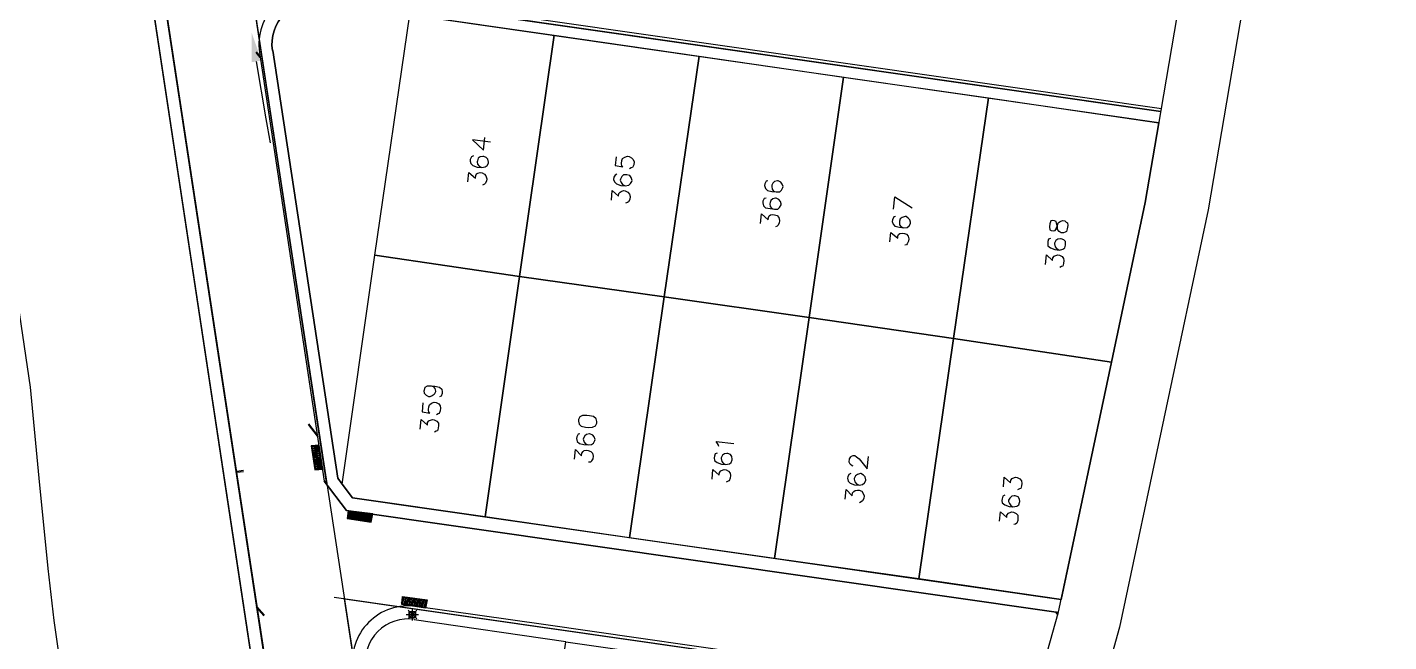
# Model space of a CAD drawing. Header units: metres. Extents: x 678 to 2349, y 417 to 1219.
# Drawn here: x 1088.6 to 1200.4, y 1062.6 to 1113.1 of the extents above; entities that cross this region are included whole.
import ezdxf

# ---------------------------------------------------------------- set-up
doc = ezdxf.new("R2010")
doc.units = ezdxf.units.M
for name, color, linetype, true_color in [('PDF2_area escolar', 7, 'Continuous', 0x989898), ('PDF_Geometry', 7, 'Continuous', 0x797979), ('PDF_Solid Fills', 7, 'Continuous', 0x797979)]:
    doc.layers.add(name, color=color, linetype=linetype, true_color=true_color)
doc.layers.add('V-NODE', color=1, linetype='Continuous')

# ---------------------------------------------------------------- blocks, each defined once
blk = doc.blocks.new('*U2558')
at = {"color": 0, "linetype": 'ByBlock', "lineweight": -2, "transparency": 16777216}
for p, q in [((-1, 0), (1, 0)), ((0, -1), (0, 1))]:
    blk.add_line(p, q, dxfattribs=at)
blk.add_lwpolyline([(-0.5, -0.5), (-0.5, 0.5), (0.5, 0.5), (0.5, -0.5)], close=True, dxfattribs=at)
blk = doc.blocks.new('*U3011', base_point=(1120.215, 1064.864, 998.199))
at = {"layer": 'V-NODE', "color": 130, "lineweight": -2, "xscale": 0.5, "yscale": 0.5, "zscale": 0.5}
blk.add_blockref('*U2558', (1120.215, 1064.864, 998.199), dxfattribs=at)
blk = doc.blocks.new('*U3012')
at = {"color": 0, "linetype": 'ByBlock', "lineweight": -2, "transparency": 16777216}
for p, q in [((-0.71, -0.71), (0.71, 0.71)), ((-0.71, 0.71), (0.71, -0.71))]:
    blk.add_line(p, q, dxfattribs=at)
blk.add_circle((0, 0), 0.5, dxfattribs=at)
blk = doc.blocks.new('*U3126', base_point=(1120.215, 1064.864, 998.199))
at = {"layer": 'V-NODE', "color": 50, "lineweight": -2, "xscale": 0.5, "yscale": 0.5, "zscale": 0.5}
blk.add_blockref('*U3012', (1120.215, 1064.864, 998.199), dxfattribs=at)
blk = doc.blocks.new('base')
at = {"layer": 'PDF_Geometry', "lineweight": 25, "extrusion": (-0.000787417, 0.063364, 0.99799), "elevation": 0.03}
for points in [[(-320.14, -199.51), (-317.65, -177.69), (-314.6, -157.33), (-312.34, -132.43), (-311, -117.52), (-303.8, -78.13), (-296.11, -43.91), (-287.33, -13.76), (-275.46, 35.07), (-264.94, 80.83)], [(-314.36, -197.29), (-299.6, -195.68), (-292.74, -194.19), (-282.66, -192.11), (-274.48, -190.36), (-258.04, -185.15), (-248.03, -180.61), (-240.54, -177.71), (-228.64, -174.04), (-222.73, -172.71), (-217.38, -171.04), (-209.93, -169.25), (-202.16, -164.76), (-196.2, -160.28), (-195.07, -159.82), (-178.09, -157.46), (-154.3, -156.61), (-136.67, -154.61), (-124.44, -153.16), (-118.07, -151.47), (-100.79, -146.65), (-80.95, -140.97), (-73.38, -139.33), (-61.69, -135.82), (-40.5, -131.6), (-37.73, -130.87), (-17.66, -129.44), (1.31, -127.46), (21.09, -124.93), (41.01, -122.83), (47.38, -123.46), (63.59, -123.19), (81.4, -124.31), (85.64, -96.07), (88.7, -66.39), (92.81, -40.78), (97.16, -22.39), (100.6, -1.56), (102.48, 8.32), (109.69, 37.36), (117.53, 76.62), (126.22, 115.64), (131.51, 149.59), (134.68, 173.97), (136.92, 195.59), (139.96, 229.68), (141.56, 250.68), (142.61, 271.37), (143.25, 283.21), (147.07, 312.94), (152.58, 355.63), (153.55, 396.04), (150.87, 418.02), (151.78, 438.64), (150.96, 458.03), (151.78, 438.64), (150.87, 418.02), (153.55, 396.04), (152.58, 355.63), (147.07, 312.94), (143.25, 283.21), (142.61, 271.37), (141.56, 250.68), (139.96, 229.68), (136.92, 195.59), (134.68, 173.97), (131.51, 149.59), (126.22, 115.64), (117.53, 76.62), (109.69, 37.36), (102.48, 8.32), (100.6, -1.56), (97.16, -22.39), (92.81, -40.78), (88.7, -66.39), (85.64, -96.07), (81.4, -124.31), (63.59, -123.19), (47.38, -123.46), (41.01, -122.83), (21.09, -124.93), (1.31, -127.46), (-17.66, -129.44), (-37.73, -130.87), (-40.5, -131.6), (-61.69, -135.82), (-73.38, -139.33), (-80.95, -140.97), (-100.79, -146.65), (-118.07, -151.47), (-124.44, -153.16), (-136.67, -154.61), (-154.3, -156.61), (-178.09, -157.46), (-195.07, -159.82), (-196.2, -160.28), (-202.16, -164.76), (-209.93, -169.25), (-217.38, -171.04), (-222.73, -172.71), (-228.64, -174.04), (-240.54, -177.71), (-248.03, -180.61), (-258.04, -185.15), (-274.48, -190.36), (-282.66, -192.11), (-292.74, -194.19), (-299.6, -195.68), (-314.36, -197.29), (-312.18, -178.45), (-309.15, -157.9), (-306.88, -132.9), (-305.82, -118), (-298.64, -78.8), (-291.06, -45.08), (-282.25, -15.12), (-275.64, 10.47), (-270.32, 33.9), (-263.82, 63.16), (-258.15, 86.41), (-284.42, 123.89)], [(-212.72, -13.76), (-225.05, -11.85), (-224.27, -6.89), (-226.64, -6.56), (-224.27, -6.89), (-225.05, -11.85), (-212.72, -13.76), (-212.4, -16.53), (-210.53, -31.04), (-208.66, -45.54), (-208.21, -49.82), (-207.57, -57.27), (-206.95, -64.76), (-206.13, -70.7), (-205.32, -76.65), (-202.67, -97.78), (-200.07, -118.96), (-199.38, -121.64), (-195.32, -136.88), (-191.41, -136.75), (-190.56, -158.55), (-190.74, -159.23), (-195.07, -159.82), (-196.2, -160.28), (-202.16, -164.76), (-209.93, -169.25), (-213.28, -170.05), (-213.36, -169.58), (-218.45, -150.23), (-210.17, -148.07), (-219.75, -78.66), (-229.38, -9.24), (-211.58, -137.89)], [(-230.46, -9.39), (-212.57, -138)], [(-232.42, -56.45), (-232.07, -56.96), (-227.17, -92.19), (-232.07, -56.96), (-232.42, -56.45), (-233.26, -55.33), (-291.34, -46.25), (-295.72, -65.71), (-298.64, -78.8), (-299.85, -85.33), (-231.17, -96.11), (-238.46, -95)], [(-225.81, -91.29), (-226.54, -86.56), (-226.86, -84.58)], [(-244.97, -84.43), (-243.47, -84.62), (-244.38, -83.76), (-244.51, -84.81)], [(-243.54, -83.31), (-243.39, -83.23), (-243.27, -83.02), (-243.26, -82.88), (-243.33, -82.68), (-243.49, -82.53), (-243.85, -82.39), (-244.21, -82.35), (-244.5, -82.4), (-244.65, -82.52), (-244.77, -82.7), (-244.78, -82.79), (-244.71, -83.03), (-244.59, -83.18), (-244.41, -83.25), (-244.32, -83.26), (-244.09, -83.24), (-243.94, -83.12), (-243.86, -82.9), (-243.85, -82.81), (-243.87, -82.62), (-244, -82.46), (-244.21, -82.35)], [(-255.25, -83.1), (-255.16, -82.37), (-255.79, -82.25), (-255.71, -82.31), (-255.69, -82.54), (-255.72, -82.77), (-255.79, -82.95), (-255.98, -83.06), (-256.18, -83.13), (-256.32, -83.11), (-256.53, -82.99), (-256.65, -82.84), (-256.72, -82.65), (-256.7, -82.42), (-256.58, -82.2), (-256.48, -82.17), (-256.33, -82.09)], [(-243.05, -81.19), (-243.15, -81.96), (-243.69, -81.48), (-243.72, -81.71), (-243.78, -81.84), (-243.88, -81.88), (-244.07, -81.95), (-244.25, -81.92), (-244.43, -81.81), (-244.55, -81.66), (-244.61, -81.42), (-244.59, -81.23), (-244.47, -81.02), (-244.42, -80.98), (-244.27, -80.9)], [(-255.31, -81.66), (-255.16, -81.58), (-255.04, -81.41), (-255.02, -81.23), (-255.09, -81.04), (-255.26, -80.88), (-255.61, -80.74), (-255.98, -80.7), (-256.26, -80.76), (-256.42, -80.88), (-256.53, -81.05), (-256.54, -81.14), (-256.48, -81.38), (-256.36, -81.53), (-256.13, -81.61), (-256.09, -81.61), (-255.85, -81.59), (-255.7, -81.47), (-255.58, -81.25), (-255.57, -81.16), (-255.64, -80.97), (-255.76, -80.82), (-255.98, -80.7)], [(-267.69, -80.95), (-267.55, -80.93), (-267.43, -80.71), (-267.42, -80.57), (-267.48, -80.33), (-267.65, -80.17), (-268.01, -80.08), (-268.37, -80.04), (-268.65, -80.05), (-268.81, -80.17), (-268.92, -80.39), (-268.94, -80.48), (-268.87, -80.67), (-268.75, -80.83), (-268.53, -80.95), (-268.48, -80.95), (-268.24, -80.89), (-268.09, -80.77), (-268.02, -80.59), (-268.01, -80.5), (-268.03, -80.26), (-268.15, -80.11), (-268.37, -80.04)], [(-254.82, -79.54), (-254.91, -80.32), (-255.41, -79.84), (-255.44, -80.07), (-255.55, -80.19), (-255.64, -80.23), (-255.84, -80.3), (-255.97, -80.28), (-256.19, -80.16), (-256.31, -80.01), (-256.38, -79.81), (-256.35, -79.58), (-256.23, -79.37), (-256.14, -79.33), (-255.99, -79.26)], [(-277.97, -78.51), (-278.09, -79.52), (-279.51, -78.6)], [(-267.52, -79.54), (-267.38, -79.51), (-267.26, -79.29), (-267.25, -79.15), (-267.31, -78.91), (-267.48, -78.75), (-267.84, -78.67), (-268.2, -78.62), (-268.48, -78.63), (-268.63, -78.75), (-268.75, -78.97), (-268.76, -79.06), (-268.7, -79.26), (-268.57, -79.41), (-268.36, -79.53), (-268.31, -79.54), (-268.07, -79.47), (-267.92, -79.35), (-267.85, -79.17), (-267.84, -79.08), (-267.86, -78.85), (-267.98, -78.69), (-268.2, -78.62)], [(-267.04, -77.46), (-267.14, -78.24), (-267.68, -77.76), (-267.7, -77.94), (-267.76, -78.07), (-267.87, -78.15), (-268.06, -78.18), (-268.19, -78.16), (-268.42, -78.09), (-268.54, -77.93), (-268.6, -77.69), (-268.57, -77.46), (-268.46, -77.29), (-268.4, -77.21), (-268.26, -77.18)], [(-278.13, -77.89), (-277.99, -77.86), (-277.87, -77.64), (-277.85, -77.5), (-277.92, -77.27), (-278.08, -77.11), (-278.44, -77.02), (-278.81, -76.97), (-279.09, -76.99), (-279.24, -77.11), (-279.36, -77.32), (-279.37, -77.41), (-279.3, -77.61), (-279.18, -77.76), (-279.01, -77.88), (-278.92, -77.89), (-278.68, -77.82), (-278.52, -77.7), (-278.46, -77.52), (-278.45, -77.43), (-278.46, -77.2), (-278.58, -77.05), (-278.81, -76.97)], [(-277.65, -75.81), (-277.74, -76.59), (-278.29, -76.11), (-278.31, -76.29), (-278.37, -76.42), (-278.47, -76.5), (-278.66, -76.53), (-278.84, -76.5), (-279.02, -76.44), (-279.14, -76.28), (-279.21, -76.04), (-279.18, -75.86), (-279.06, -75.64), (-279.01, -75.56), (-278.87, -75.53)], [(-290.83, -75.94), (-290.68, -75.87), (-290.62, -75.69), (-290.6, -75.55), (-290.62, -75.32), (-290.83, -75.15), (-291.18, -75.02), (-291.55, -74.97), (-291.84, -75.03), (-291.99, -75.15), (-292.06, -75.38), (-292.07, -75.42), (-292.05, -75.66), (-291.93, -75.81), (-291.71, -75.88), (-291.66, -75.89), (-291.43, -75.87), (-291.27, -75.75), (-291.15, -75.53), (-291.15, -75.49), (-291.21, -75.25), (-291.33, -75.09), (-291.55, -74.97)], [(-290.39, -73.81), (-290.48, -74.59), (-290.98, -74.11), (-291.01, -74.34), (-291.12, -74.47), (-291.17, -74.51), (-291.41, -74.57), (-291.55, -74.56), (-291.76, -74.44), (-291.88, -74.28), (-291.91, -74.1), (-291.88, -73.87), (-291.81, -73.64), (-291.71, -73.61), (-291.56, -73.53)], [(-239.83, -64.46), (-240.01, -64.4), (-240.13, -64.24), (-240.19, -64), (-240.19, -63.96), (-240.07, -63.74), (-239.92, -63.62), (-239.72, -63.55), (-239.63, -63.56), (-239.46, -63.67), (-239.29, -63.83), (-239.27, -64.07), (-239.28, -64.11), (-239.35, -64.34), (-239.55, -64.45), (-239.83, -64.46), (-240.15, -64.43), (-240.51, -64.34), (-240.72, -64.17), (-240.74, -63.94), (-240.73, -63.8), (-240.65, -63.58), (-240.51, -63.55)], [(-239.15, -63.06), (-239.07, -62.33), (-239.7, -62.21), (-239.61, -62.26), (-239.6, -62.5), (-239.62, -62.73), (-239.69, -62.9), (-239.84, -63.03), (-240.08, -63.09), (-240.22, -63.07), (-240.44, -62.95), (-240.56, -62.8), (-240.58, -62.61), (-240.56, -62.38), (-240.48, -62.16), (-240.39, -62.13), (-240.24, -62.05)], [(-238.89, -60.91), (-238.99, -61.69), (-239.49, -61.21), (-239.51, -61.44), (-239.62, -61.57), (-239.67, -61.61), (-239.91, -61.67), (-240.05, -61.66), (-240.27, -61.54), (-240.39, -61.38), (-240.41, -61.19), (-240.38, -60.97), (-240.31, -60.74), (-240.21, -60.71), (-240.07, -60.63)], [(-252, -60.36), (-251.85, -60.33), (-251.74, -60.11), (-251.72, -59.97), (-251.78, -59.73), (-251.95, -59.57), (-252.31, -59.48), (-252.67, -59.44), (-252.95, -59.45), (-253.11, -59.57), (-253.23, -59.79), (-253.24, -59.88), (-253.17, -60.08), (-253.05, -60.23), (-252.83, -60.35), (-252.78, -60.35), (-252.55, -60.29), (-252.39, -60.17), (-252.28, -60), (-252.27, -59.91), (-252.33, -59.67), (-252.45, -59.51), (-252.67, -59.44)], [(-263.4, -59.17), (-263.33, -59.32), (-263.17, -59.57), (-264.63, -59.39)], [(-230.21, -57.74), (-230.77, -57.77), (-230.53, -59.65), (-229.97, -59.58), (-230.25, -57.69)], [(-229.97, -59.58), (-230.53, -59.6)], [(-230, -59.44), (-230.56, -59.46)], [(-229.99, -59.39), (-230.55, -59.42)], [(-230, -59.48), (-230.52, -59.56)], [(-230.02, -59.25), (-230.58, -59.27)], [(-230.02, -59.2), (-230.58, -59.23)], [(-230.03, -59.29), (-230.55, -59.37)], [(-230.04, -59.01), (-230.6, -59.04)], [(-230.05, -59.1), (-230.57, -59.18)], [(-230.05, -59.06), (-230.61, -59.08)], [(-230.07, -58.87), (-230.63, -58.9)], [(-230.06, -58.82), (-230.62, -58.85)], [(-230.08, -58.92), (-230.64, -58.99)], [(-230.1, -58.73), (-230.66, -58.8)], [(-251.52, -58.28), (-251.61, -59.06), (-252.1, -58.53), (-252.13, -58.76), (-252.24, -58.89), (-252.34, -58.97), (-252.53, -58.99), (-252.67, -58.98), (-252.89, -58.9), (-253.01, -58.75), (-253.07, -58.51), (-253.05, -58.28), (-252.93, -58.11), (-252.88, -58.02), (-252.69, -58)], [(-263.24, -58.63), (-263.09, -58.56), (-263.03, -58.38), (-263.01, -58.24), (-263.03, -58.01), (-263.24, -57.84), (-263.6, -57.71), (-263.91, -57.67), (-264.25, -57.72), (-264.4, -57.84), (-264.47, -58.06), (-264.48, -58.11), (-264.46, -58.34), (-264.34, -58.5), (-264.12, -58.57), (-264.03, -58.58), (-263.84, -58.56), (-263.68, -58.44), (-263.56, -58.22), (-263.56, -58.17), (-263.62, -57.93), (-263.74, -57.78), (-263.91, -57.67)], [(-274.41, -57.42), (-274.32, -57.43), (-274.19, -57.54), (-274.15, -57.59), (-274.08, -57.74), (-274.11, -58.02), (-274.23, -58.19), (-274.28, -58.23), (-274.42, -58.3), (-274.56, -58.29), (-274.69, -58.18), (-274.9, -58.01), (-275.54, -57.19), (-275.66, -58.2)], [(-223.8, -57.63), (-224.36, -57.7)], [(-230.09, -58.64), (-230.65, -58.66)], [(-230.09, -58.68), (-230.65, -58.71)], [(-230.12, -58.49), (-230.68, -58.52)], [(-230.12, -58.54), (-230.69, -58.61)], [(-230.14, -58.31), (-230.7, -58.33)], [(-230.15, -58.35), (-230.71, -58.42)], [(-230.16, -58.44), (-230.67, -58.47)], [(-230.17, -58.16), (-230.74, -58.23)], [(-230.16, -58.12), (-230.72, -58.14)], [(-230.18, -58.25), (-230.7, -58.29)], [(-230.19, -57.93), (-230.75, -57.95)], [(-230.19, -57.97), (-230.76, -58.05)], [(-230.2, -58.07), (-230.72, -58.1)], [(-230.22, -57.79), (-230.78, -57.86)], [(-230.22, -57.83), (-230.74, -57.91)], [(-262.8, -56.5), (-262.89, -57.28), (-263.39, -56.8), (-263.42, -57.03), (-263.53, -57.16), (-263.58, -57.2), (-263.82, -57.26), (-263.96, -57.25), (-264.17, -57.13), (-264.29, -56.97), (-264.32, -56.78), (-264.29, -56.56), (-264.22, -56.33), (-264.12, -56.3), (-263.97, -56.22)], [(-223.79, -57.54), (-224.35, -57.61)], [(-274.2, -56.8), (-274.05, -56.73), (-273.94, -56.55), (-273.92, -56.42), (-273.98, -56.18), (-274.15, -56.02), (-274.5, -55.88), (-274.87, -55.84), (-275.16, -55.9), (-275.31, -56.02), (-275.43, -56.23), (-275.43, -56.28), (-275.37, -56.52), (-275.25, -56.67), (-275.03, -56.79), (-274.99, -56.8), (-274.75, -56.73), (-274.59, -56.61), (-274.47, -56.4), (-274.47, -56.35), (-274.53, -56.11), (-274.65, -55.96), (-274.87, -55.84)], [(-286.71, -55.57), (-286.8, -56.35), (-287.3, -55.87), (-287.33, -56.1), (-287.44, -56.23), (-287.49, -56.27), (-287.73, -56.33), (-287.86, -56.31), (-288.08, -56.19), (-288.2, -56.04), (-288.22, -55.81), (-288.2, -55.62), (-288.13, -55.4), (-288.03, -55.37), (-287.88, -55.29)], [(-273.72, -54.72), (-273.81, -55.5), (-274.3, -54.98), (-274.33, -55.21), (-274.44, -55.33), (-274.54, -55.41), (-274.73, -55.44), (-274.87, -55.42), (-275.09, -55.35), (-275.2, -55.15), (-275.27, -54.95), (-275.25, -54.73), (-275.13, -54.55), (-275.03, -54.47), (-274.88, -54.4)], [(-286.81, -54.86), (-286.66, -54.79), (-286.59, -54.57), (-286.57, -54.43), (-286.59, -54.24), (-286.81, -54.08), (-287.16, -53.94), (-287.48, -53.9), (-287.81, -53.95), (-287.97, -54.07), (-288.03, -54.25), (-288.04, -54.34), (-288.02, -54.53), (-287.91, -54.73), (-287.68, -54.8), (-287.59, -54.82), (-287.4, -54.79), (-287.24, -54.63), (-287.13, -54.45), (-287.12, -54.36), (-287.19, -54.17), (-287.31, -54.01), (-287.48, -53.9)], [(-234.8, -53.89), (-232.94, -54.21), (-232.87, -53.66), (-234.74, -53.35), (-234.49, -53.98)], [(-232.92, -53.66), (-232.89, -53.76)], [(-232.97, -53.65), (-232.9, -53.85)], [(-233.06, -53.64), (-232.91, -53.98)], [(-233.15, -53.63), (-232.93, -54.12)], [(-233.19, -53.63), (-232.94, -54.21)], [(-233.28, -53.57), (-233.03, -54.2)], [(-233.33, -53.56), (-233.12, -54.19)], [(-233.42, -53.55), (-233.17, -54.18)], [(-233.51, -53.54), (-233.26, -54.17)], [(-233.55, -53.54), (-233.31, -54.17)], [(-233.65, -53.52), (-233.4, -54.16)], [(-233.69, -53.52), (-233.48, -54.1)], [(-233.78, -53.51), (-233.53, -54.09)], [(-233.87, -53.5), (-233.62, -54.08)], [(-233.92, -53.49), (-233.67, -54.08)], [(-234.01, -53.48), (-233.76, -54.07)], [(-234.1, -53.47), (-233.85, -54.06)], [(-234.15, -53.46), (-233.89, -54.05)], [(-234.24, -53.45), (-233.99, -54.04)], [(-234.29, -53.45), (-234.08, -54.03)], [(-234.38, -53.44), (-234.12, -54.02)], [(-234.47, -53.43), (-234.21, -54.01)], [(-234.51, -53.42), (-234.26, -54.01)], [(-234.61, -53.41), (-234.35, -54)], [(-234.65, -53.36), (-234.44, -53.98)], [(-234.75, -53.48), (-234.58, -53.97)], [(-234.77, -53.62), (-234.63, -53.96)], [(-234.78, -53.71), (-234.72, -53.95)], [(-234.8, -53.85), (-234.81, -53.94)], [(-286.37, -52.74), (-286.46, -53.51), (-286.96, -53.04), (-286.98, -53.22), (-287.1, -53.39), (-287.15, -53.43), (-287.39, -53.5), (-287.52, -53.48), (-287.74, -53.36), (-287.86, -53.21), (-287.88, -52.97), (-287.86, -52.79), (-287.78, -52.57), (-287.68, -52.49), (-287.54, -52.46)], [(-239.12, -46.23), (-237.26, -46.55), (-237.37, -47.09), (-239.24, -46.82)], [(-237.44, -46.53), (-237.51, -47.08)], [(-237.53, -46.52), (-237.6, -47.07)], [(-237.62, -46.51), (-237.73, -47.05)], [(-237.71, -46.5), (-237.83, -47.04)], [(-237.85, -46.43), (-237.91, -46.98)], [(-237.94, -46.42), (-238, -46.97)], [(-238.03, -46.41), (-238.14, -46.95)], [(-238.12, -46.4), (-238.23, -46.94)], [(-238.26, -46.38), (-238.32, -46.93)], [(-238.35, -46.37), (-238.41, -46.92)], [(-238.44, -46.36), (-238.55, -46.91)], [(-238.53, -46.35), (-238.64, -46.89)], [(-238.67, -46.33), (-238.73, -46.88)], [(-238.76, -46.32), (-238.83, -46.87)], [(-238.85, -46.31), (-238.96, -46.86)], [(-238.94, -46.3), (-239.05, -46.84)], [(-239.08, -46.28), (-239.15, -46.83)], [(-250.63, -43.27), (-238.21, -45.23)]]:
    blk.add_lwpolyline(points, dxfattribs=at)
for points in [[(-300.08, -86.47), (-238.59, -96.1), (-231.35, -97.2, 0.502724), (-226.09, -92.04), (-230.97, -56.72), (-232.76, -54.28), (-291.11, -45.16)], [(-288.78, -37.33), (-289.09, -38.4), (-248.81, -44.7), (-238.39, -46.32, 0.502728), (-233.13, -41.16), (-237.96, -6.22)]]:
    blk.add_lwpolyline(points, format="xyb", dxfattribs=at)
blk.add_lwpolyline([(-231.19, -96.16, 0.502723), (-227.15, -92.19, -0.502723)], format="xyb", close=True, dxfattribs=at)
for points in [[(-238.46, -95), (-250.29, -93.16), (-247.21, -73.36), (-235.34, -75.25)], [(-250.29, -93.16), (-262.17, -91.27), (-259.05, -71.52), (-247.21, -73.36)], [(-262.17, -91.27), (-274, -89.42), (-270.93, -69.67), (-259.05, -71.52)], [(-274, -89.42), (-285.88, -87.57), (-282.76, -67.82), (-270.93, -69.67)], [(-285.88, -87.57), (-299.85, -85.33), (-298.64, -78.8), (-295.72, -65.71), (-282.76, -67.82)], [(-290.76, -76.88), (-290.78, -76.64), (-290.91, -76.58), (-291.09, -76.56), (-291.23, -76.59), (-291.3, -76.72), (-291.43, -77.03), (-291.49, -77.21), (-291.65, -77.33), (-291.84, -77.4), (-292.03, -77.37), (-292.15, -77.27), (-292.24, -77.21), (-292.26, -76.98), (-292.22, -76.7), (-292.15, -76.48), (-292.05, -76.44), (-291.9, -76.37), (-291.72, -76.39), (-291.55, -76.5), (-291.43, -76.66), (-291.41, -76.89), (-291.35, -77.18), (-291.32, -77.32), (-291.19, -77.38), (-291.01, -77.4), (-290.87, -77.37), (-290.79, -77.15)], [(-235.34, -75.25), (-247.21, -73.36), (-244.14, -53.61), (-233.26, -55.33), (-232.42, -56.45)], [(-247.21, -73.36), (-259.05, -71.52), (-255.97, -51.76), (-244.14, -53.61)], [(-259.05, -71.52), (-270.93, -69.67), (-267.85, -49.91), (-255.97, -51.76)], [(-270.93, -69.67), (-282.76, -67.82), (-279.68, -48.07), (-267.85, -49.91)], [(-282.76, -67.82), (-295.72, -65.71), (-291.34, -46.25), (-279.68, -48.07)], [(-251.89, -61.39), (-251.95, -61.15), (-252.12, -60.99), (-252.48, -60.9), (-252.71, -60.87), (-253.03, -60.88), (-253.28, -60.99), (-253.4, -61.21), (-253.41, -61.34), (-253.35, -61.58), (-253.14, -61.75), (-252.82, -61.83), (-252.6, -61.86), (-252.22, -61.86), (-252.02, -61.74), (-251.91, -61.53)], [(-230.86, -57.71), (-230.59, -59.69), (-229.93, -59.63), (-230.2, -57.65)], [(-229.97, -59.58), (-230.53, -59.65), (-230.77, -57.77), (-230.25, -57.69)], [(-234.91, -53.98), (-232.9, -54.26), (-232.82, -53.62), (-234.78, -53.3)], [(-232.87, -53.66), (-232.94, -54.21), (-234.8, -53.89), (-234.74, -53.35)], [(-239.16, -46.18), (-237.21, -46.51), (-237.28, -47.15), (-239.29, -46.86)], [(-237.37, -47.09), (-237.26, -46.55), (-239.12, -46.23), (-239.24, -46.82)], [(-250.63, -43.27), (-262.47, -41.43), (-259.39, -21.67), (-247.51, -23.52)]]:
    blk.add_lwpolyline(points, close=True, dxfattribs=at)
at = {"layer": 'PDF_Geometry', "color": 30, "lineweight": 50, "true_color": 0xf26621, "extrusion": (-0.000787417, 0.063364, 0.99799), "elevation": 0.03}
blk.add_lwpolyline([(-226.14, -91.66), (-225.82, -92.07)], dxfattribs=at)
at = {"layer": 'PDF_Geometry', "color": 32, "lineweight": 50, "true_color": 0xb85b00, "extrusion": (-0.000787417, 0.063364, 0.99799), "elevation": 0.03}
for points in [[(-230.45, -60.45), (-229.73, -61.42)], [(-237.23, -46.69), (-237.19, -46.74)], [(-237.51, -46.38), (-237.43, -46.48)], [(-225.89, -45.74), (-225.28, -46.46)]]:
    blk.add_lwpolyline(points, dxfattribs=at)
at = {"layer": 'PDF_Geometry', "color": 4, "lineweight": 40, "extrusion": (-0.000787417, 0.063364, 0.99799), "elevation": 0.03}
blk.add_lwpolyline([(-291.04, -44.99), (-290.88, -45.19)], dxfattribs=at)

msp = doc.modelspace()

# ---------------------------------------------------------------- linework, layer by layer
for p, q in [((1100.70284, 1157.67185, 989.83129), (1121.12612, 1023.44815, 998.88717)), ((1093.55556, 1156.78071, 990.31277), (1113.68579, 1024.48299, 998.72851)), ((1181.65324, 1106.15353, 993.14499), (1106.91176, 1116.86626, 992.40585)), ((1114.80777, 1073.39651, 995.62377), (1112.98512, 1075.81091, 995.46904)), ((1173.2655, 1065.02402, 996.20148), (1114.80777, 1073.39651, 995.62377)), ((1171.27087, 1058.03623, 996.19186), (1113.78698, 1066.26924, 995.62377))]:
    msp.add_line(p, q)
for points, elevation in [([(919.37678, 1124.87898), (928.44625, 1127.20783), (938.13203, 1129.69493), (947.8178, 1132.18204), (957.504, 1134.66752), (965.79503, 1136.79648), (971.64582, 1138.39351), (976.65462, 1139.764), (986.49814, 1142.284), (996.19135, 1144.754), (1005.87903, 1147.23366), (1012.87306, 1149.02051), (1024.40007, 1151.98483), (1031.60043, 1152.37491), (1038.66008, 1152.75737), (1049.45178, 1153.34201), (1059.62252, 1153.89301), (1071.92978, 1154.55976), (1076.50099, 1154.80741), (1078.56662, 1147.42961), (1062.39922, 1031.6162), (1113.68579, 1024.48299), (1093.55556, 1156.78071)], 997.203), ([(1173.2655, 1065.02402), (1114.80777, 1073.39651), (1113.20249, 1075.52296), (1106.91176, 1116.86626), (1181.65324, 1106.15353)], 996.20148), ([(1160.41764, 1017.98327), (1121.12612, 1023.44815), (1114.62887, 1066.14867), (1171.27087, 1058.03623)], 997.203)]:
    msp.add_lwpolyline(points, dxfattribs=dict(elevation=elevation))
at = {"layer": 'PDF_Geometry', "lineweight": 25, "extrusion": (-0.000787417, 0.063364, 0.99799)}
msp.add_arc((-1132.97757, -981.75312, 1060.76006), 3.52199, 261.1206194, 7.8784292, dxfattribs=at)
at = {"layer": 'PDF_Solid Fills', "transparency": 33554559, "extrusion": (-0.000787417, 0.063364, 0.99799)}
msp.add_solid([(-1120.73414, -1031.19901, 1060.76006), (-1120.75175, -1033.65454, 1060.76006), (-1121.5387, -1031.33393, 1060.76006)], dxfattribs=at)

# ---------------------------------------------------------------- block references
at = {"layer": 'PDF2_area escolar'}
msp.add_blockref('base', (882.736, 1016.336, 999.038), dxfattribs=at)
at = {"layer": 'V-NODE'}
for name in ['*U3011', '*U3126']:
    msp.add_blockref(name, (1120.215, 1064.864, 998.199), dxfattribs=at)

doc.saveas('drawing.dxf')
